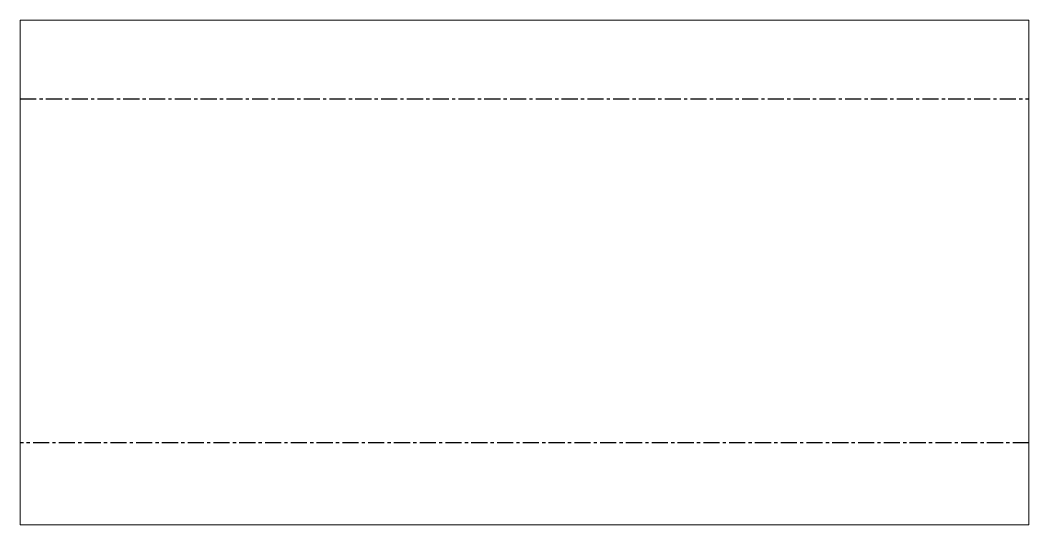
# Model space of a CAD drawing. Header units: millimetres. Extents: x -398 to 398, y 3441 to 3839.
import ezdxf

# ---------------------------------------------------------------- set-up
doc = ezdxf.new("R2010")
doc.units = ezdxf.units.MM
doc.linetypes.add('CENTERX2', pattern=[20.32, 12.7, -2.54, 2.54, -2.54])

msp = doc.modelspace()

# ---------------------------------------------------------------- linework, layer by layer
at = {"color": 7, "linetype": 'Continuous', "lineweight": 15}
for p, q in [((397.5, 3838.64), (-397.5, 3838.64)), ((-397.5, 3838.64), (-397.5, 3440.68)), ((397.5, 3838.64), (397.5, 3440.68)), ((397.5, 3440.68), (-397.5, 3440.68))]:
    msp.add_line(p, q, dxfattribs=at)
at = {"color": 7, "linetype": 'CENTERX2'}
for p, q in [((-397.5, 3776.54), (397.5, 3776.54)), ((397.5, 3505.32), (-397.5, 3505.32))]:
    msp.add_line(p, q, dxfattribs=at)

doc.saveas('drawing.dxf')
